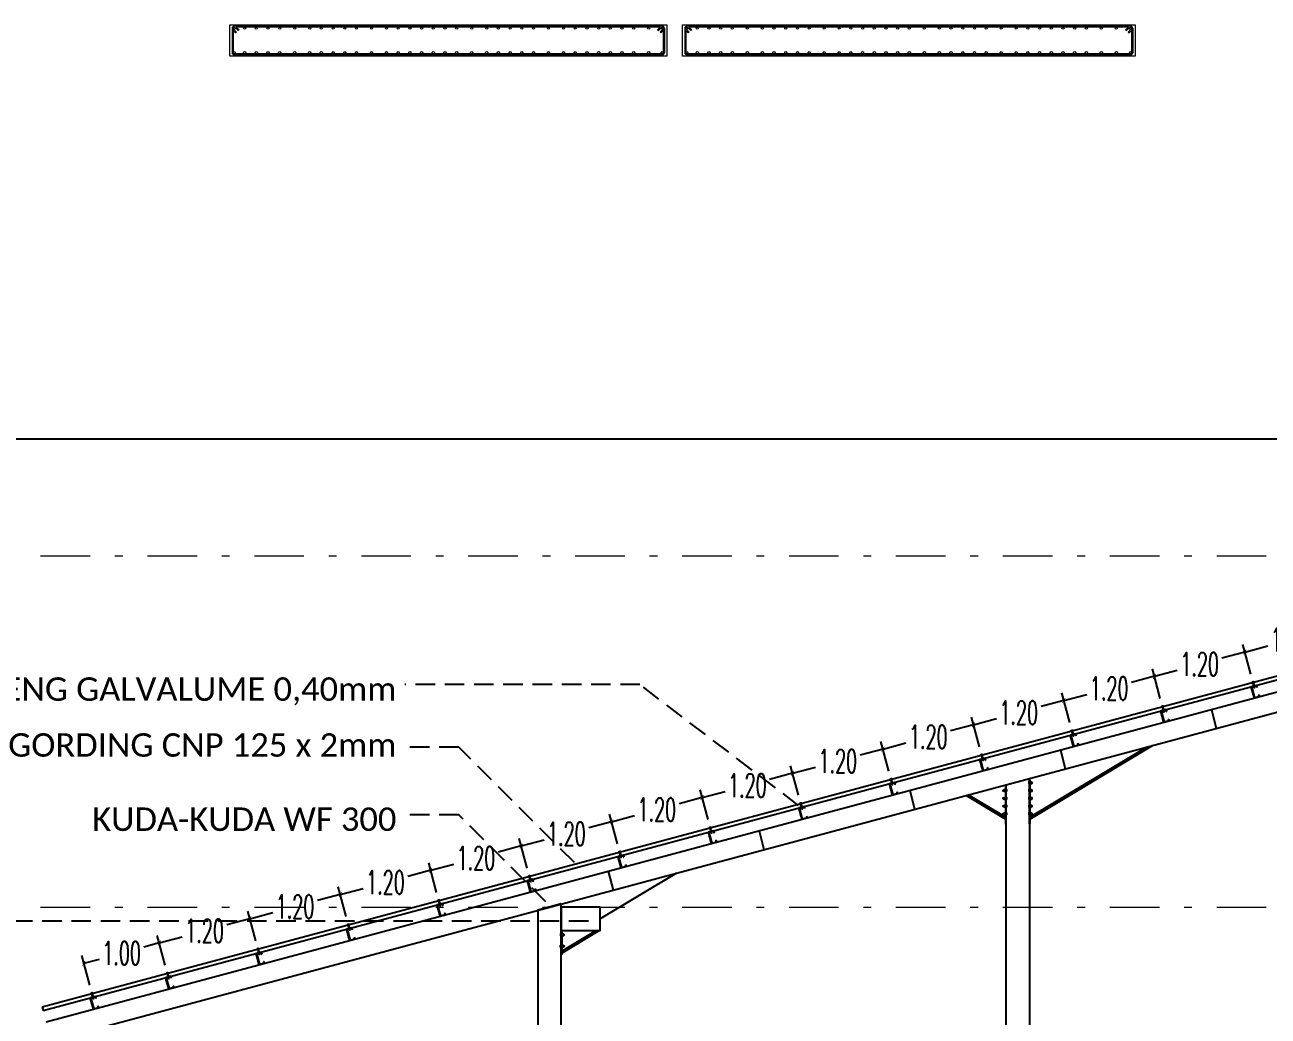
# Model space of a CAD drawing. Header units: millimetres. Extents: x 2175 to 3376, y 1504 to 1740.
# Drawn here: x 2886.51 to 2902.44, y 1567.92 to 1580.62 of the extents above; entities that cross this region are included whole.
import ezdxf

# ---------------------------------------------------------------- set-up
doc = ezdxf.new("R2010")
doc.units = ezdxf.units.MM
for name, pattern in [('DASHDOT2', [12.7, 6.35, -3.175, 0, -3.175]), ('DASHDOTX2', [50.8, 25.4, -12.7, 0, -12.7]), ('DASHED', [19.05, 12.7, -6.35]), ('HIDDEN', [0.375, 0.25, -0.125])]:
    doc.linetypes.add(name, pattern=pattern)
for name, color, linetype, lineweight in [('As Atap', 3, 'DASHDOTX2', 40), ('Garis Dim', 131, 'DASHED', 9), ('TANGGA', 223, 'Continuous', 9)]:
    doc.layers.add(name, color=color, linetype=linetype, lineweight=lineweight)
for name, color, linetype in [('GR', 7, 'Continuous'), ('KOP TEKS', 1, 'Continuous'), ('SUNGAI', 150, 'Continuous'), ('TEXT', 7, 'Continuous')]:
    doc.layers.add(name, color=color, linetype=linetype)
doc.styles.add('-DIM2', font='simplex.shx', dxfattribs={"width": 0.55})
doc.styles.get("Standard").update_dxf_attribs({"font": 'arial.ttf'})
doc.dimstyles.new('DIMENSI POTONGAN', dxfattribs={"dimtxt": 0.3, "dimasz": 0.05, "dimexe": 0.1, "dimexo": 0.1, "dimgap": 0.05, "dimtad": 0, "dimtih": 1, "dimtoh": 1, "dimrnd": 0.0025, "dimzin": 0, "dimdsep": 46, "dimtxsty": '-DIM2', "dimblk": 'ARCHTICK', "dimcen": 0.1, "dimclrd": 1, "dimclre": 1, "dimclrt": 2, "dimadec": 0, "dimazin": 0, "dimtfac": 1, "dimtofl": 0, "dimtmove": 0, "dimatfit": 3, "dimldrblk": 'ARCHTICK', "dimfxl": 0.18, "dimtolj": 1, "dimtzin": 0, "dimarcsym": 0})

# ---------------------------------------------------------------- blocks, each defined once
blk = doc.blocks.new('_ArchTick')
at = {"color": 0, "linetype": 'ByBlock', "const_width": 0.15}
blk.add_lwpolyline([(-0.5, -0.5), (0.5, 0.5)], dxfattribs=at)
blk = doc.blocks.new('*D812')
at = {"layer": 'Defpoints', "color": 0, "transparency": 16777216}
for p in [(2902.143, 1572.589), (2903.403, 1572.52), (2902.244, 1572.209)]:
    blk.add_point(p, dxfattribs=at)
at = {"layer": 'TANGGA', "color": 1, "lineweight": -2, "transparency": 16777216}
for p, q in [((2903.378, 1572.616), (2903.276, 1572.996)), ((2903.302, 1572.899), (2903.008, 1572.82)), ((2902.218, 1572.306), (2902.117, 1572.685)), ((2902.143, 1572.589), (2902.437, 1572.667))]:
    blk.add_line(p, q, dxfattribs=at)
at = {"layer": 'TANGGA', "color": 1, "lineweight": -2, "transparency": 16777216, "xscale": 0.05, "yscale": 0.05, "zscale": 0.05}
for p, rotation in [((2903.302, 1572.899), 15.00000000000346), ((2902.143, 1572.589), 195.0000000000034)]:
    blk.add_blockref('_ArchTick', p, dxfattribs=dict(at, rotation=rotation))
at = {"layer": 'TANGGA', "color": 2, "transparency": 16777216, "insert": (2902.722, 1572.744), "char_height": 0.3, "attachment_point": 5, "style": '-DIM2'}
blk.add_mtext('\\A1;1.20', dxfattribs=at)
blk = doc.blocks.new('*D813')
at = {"layer": 'Defpoints', "color": 0, "transparency": 16777216}
for p in [(2900.984, 1572.278), (2902.244, 1572.209), (2901.085, 1571.898)]:
    blk.add_point(p, dxfattribs=at)
at = {"layer": 'TANGGA', "color": 1, "lineweight": -2, "transparency": 16777216}
for p, q in [((2902.218, 1572.306), (2902.117, 1572.685)), ((2902.143, 1572.589), (2901.849, 1572.51)), ((2901.059, 1571.995), (2900.958, 1572.375)), ((2900.984, 1572.278), (2901.277, 1572.357))]:
    blk.add_line(p, q, dxfattribs=at)
at = {"layer": 'TANGGA', "color": 1, "lineweight": -2, "transparency": 16777216, "xscale": 0.05, "yscale": 0.05, "zscale": 0.05}
for p, rotation in [((2902.143, 1572.589), 15.00000000000346), ((2900.984, 1572.278), 195.0000000000034)]:
    blk.add_blockref('_ArchTick', p, dxfattribs=dict(at, rotation=rotation))
at = {"layer": 'TANGGA', "color": 2, "transparency": 16777216, "insert": (2901.563, 1572.433), "char_height": 0.3, "attachment_point": 5, "style": '-DIM2'}
blk.add_mtext('\\A1;1.20', dxfattribs=at)
blk = doc.blocks.new('*D814')
at = {"layer": 'Defpoints', "color": 0, "transparency": 16777216}
for p in [(2899.824, 1571.967), (2901.085, 1571.898), (2899.926, 1571.588)]:
    blk.add_point(p, dxfattribs=at)
at = {"layer": 'TANGGA', "color": 1, "lineweight": -2, "transparency": 16777216}
for p, q in [((2901.059, 1571.995), (2900.958, 1572.375)), ((2900.984, 1572.278), (2900.69, 1572.199)), ((2899.9, 1571.684), (2899.799, 1572.064)), ((2899.824, 1571.967), (2900.118, 1572.046))]:
    blk.add_line(p, q, dxfattribs=at)
at = {"layer": 'TANGGA', "color": 1, "lineweight": -2, "transparency": 16777216, "xscale": 0.05, "yscale": 0.05, "zscale": 0.05}
for p, rotation in [((2900.984, 1572.278), 15.00000000000346), ((2899.824, 1571.967), 195.0000000000034)]:
    blk.add_blockref('_ArchTick', p, dxfattribs=dict(at, rotation=rotation))
at = {"layer": 'TANGGA', "color": 2, "transparency": 16777216, "insert": (2900.404, 1572.123), "char_height": 0.3, "attachment_point": 5, "style": '-DIM2'}
blk.add_mtext('\\A1;1.20', dxfattribs=at)
blk = doc.blocks.new('*D815')
at = {"layer": 'Defpoints', "color": 0, "transparency": 16777216}
for p in [(2898.665, 1571.657), (2899.926, 1571.588), (2898.767, 1571.277)]:
    blk.add_point(p, dxfattribs=at)
at = {"layer": 'TANGGA', "color": 1, "lineweight": -2, "transparency": 16777216}
for p, q in [((2899.9, 1571.684), (2899.799, 1572.064)), ((2899.824, 1571.967), (2899.531, 1571.889)), ((2898.741, 1571.374), (2898.639, 1571.753)), ((2898.665, 1571.657), (2898.959, 1571.736))]:
    blk.add_line(p, q, dxfattribs=at)
at = {"layer": 'TANGGA', "color": 1, "lineweight": -2, "transparency": 16777216, "xscale": 0.05, "yscale": 0.05, "zscale": 0.05}
for p, rotation in [((2899.824, 1571.967), 15.00000000002441), ((2898.665, 1571.657), 195.0000000000244)]:
    blk.add_blockref('_ArchTick', p, dxfattribs=dict(at, rotation=rotation))
at = {"layer": 'TANGGA', "color": 2, "transparency": 16777216, "insert": (2899.245, 1571.812), "char_height": 0.3, "attachment_point": 5, "style": '-DIM2'}
blk.add_mtext('\\A1;1.20', dxfattribs=at)
blk = doc.blocks.new('*D816')
at = {"layer": 'Defpoints', "color": 0, "transparency": 16777216}
for p in [(2897.506, 1571.346), (2898.767, 1571.277), (2897.608, 1570.967)]:
    blk.add_point(p, dxfattribs=at)
at = {"layer": 'TANGGA', "color": 1, "lineweight": -2, "transparency": 16777216}
for p, q in [((2898.741, 1571.374), (2898.639, 1571.753)), ((2898.665, 1571.657), (2898.372, 1571.578)), ((2897.582, 1571.063), (2897.48, 1571.443)), ((2897.506, 1571.346), (2897.8, 1571.425))]:
    blk.add_line(p, q, dxfattribs=at)
at = {"layer": 'TANGGA', "color": 1, "lineweight": -2, "transparency": 16777216, "xscale": 0.05, "yscale": 0.05, "zscale": 0.05}
for p, rotation in [((2898.665, 1571.657), 15.00000000000346), ((2897.506, 1571.346), 195.0000000000034)]:
    blk.add_blockref('_ArchTick', p, dxfattribs=dict(at, rotation=rotation))
at = {"layer": 'TANGGA', "color": 2, "transparency": 16777216, "insert": (2898.086, 1571.502), "char_height": 0.3, "attachment_point": 5, "style": '-DIM2'}
blk.add_mtext('\\A1;1.20', dxfattribs=at)
blk = doc.blocks.new('*D817')
at = {"layer": 'Defpoints', "color": 0, "transparency": 16777216}
for p in [(2896.347, 1571.036), (2897.608, 1570.967), (2896.449, 1570.656)]:
    blk.add_point(p, dxfattribs=at)
at = {"layer": 'TANGGA', "color": 1, "lineweight": -2, "transparency": 16777216}
for p, q in [((2897.582, 1571.063), (2897.48, 1571.443)), ((2897.506, 1571.346), (2897.212, 1571.268)), ((2896.423, 1570.753), (2896.321, 1571.132)), ((2896.347, 1571.036), (2896.641, 1571.114))]:
    blk.add_line(p, q, dxfattribs=at)
at = {"layer": 'TANGGA', "color": 1, "lineweight": -2, "transparency": 16777216, "xscale": 0.05, "yscale": 0.05, "zscale": 0.05}
for p, rotation in [((2897.506, 1571.346), 15.00000000000346), ((2896.347, 1571.036), 195.0000000000034)]:
    blk.add_blockref('_ArchTick', p, dxfattribs=dict(at, rotation=rotation))
at = {"layer": 'TANGGA', "color": 2, "transparency": 16777216, "insert": (2896.927, 1571.191), "char_height": 0.3, "attachment_point": 5, "style": '-DIM2'}
blk.add_mtext('\\A1;1.20', dxfattribs=at)
blk = doc.blocks.new('*D818')
at = {"layer": 'Defpoints', "color": 0, "transparency": 16777216}
for p in [(2895.188, 1570.725), (2896.449, 1570.656), (2895.29, 1570.346)]:
    blk.add_point(p, dxfattribs=at)
at = {"layer": 'TANGGA', "color": 1, "lineweight": -2, "transparency": 16777216}
for p, q in [((2896.347, 1571.036), (2896.053, 1570.957)), ((2896.423, 1570.753), (2896.321, 1571.132)), ((2895.264, 1570.442), (2895.162, 1570.822)), ((2895.188, 1570.725), (2895.482, 1570.804))]:
    blk.add_line(p, q, dxfattribs=at)
at = {"layer": 'TANGGA', "color": 1, "lineweight": -2, "transparency": 16777216, "xscale": 0.05, "yscale": 0.05, "zscale": 0.05}
for p, rotation in [((2896.347, 1571.036), 15.00000000000346), ((2895.188, 1570.725), 195.0000000000034)]:
    blk.add_blockref('_ArchTick', p, dxfattribs=dict(at, rotation=rotation))
at = {"layer": 'TANGGA', "color": 2, "transparency": 16777216, "insert": (2895.768, 1570.88), "char_height": 0.3, "attachment_point": 5, "style": '-DIM2'}
blk.add_mtext('\\A1;1.20', dxfattribs=at)
blk = doc.blocks.new('*D819')
at = {"layer": 'Defpoints', "color": 0, "transparency": 16777216}
for p in [(2894.029, 1570.414), (2895.29, 1570.346), (2894.131, 1570.035)]:
    blk.add_point(p, dxfattribs=at)
at = {"layer": 'TANGGA', "color": 1, "lineweight": -2, "transparency": 16777216}
for p, q in [((2895.188, 1570.725), (2894.894, 1570.646)), ((2895.264, 1570.442), (2895.162, 1570.822)), ((2894.105, 1570.132), (2894.003, 1570.511)), ((2894.029, 1570.414), (2894.323, 1570.493))]:
    blk.add_line(p, q, dxfattribs=at)
at = {"layer": 'TANGGA', "color": 1, "lineweight": -2, "transparency": 16777216, "xscale": 0.05, "yscale": 0.05, "zscale": 0.05}
for p, rotation in [((2895.188, 1570.725), 15.00000000002441), ((2894.029, 1570.414), 195.0000000000244)]:
    blk.add_blockref('_ArchTick', p, dxfattribs=dict(at, rotation=rotation))
at = {"layer": 'TANGGA', "color": 2, "transparency": 16777216, "insert": (2894.608, 1570.57), "char_height": 0.3, "attachment_point": 5, "style": '-DIM2'}
blk.add_mtext('\\A1;1.20', dxfattribs=at)
blk = doc.blocks.new('*D820')
at = {"layer": 'Defpoints', "color": 0, "transparency": 16777216}
for p in [(2892.87, 1570.104), (2894.131, 1570.035), (2892.971, 1569.724)]:
    blk.add_point(p, dxfattribs=at)
at = {"layer": 'TANGGA', "color": 1, "lineweight": -2, "transparency": 16777216}
for p, q in [((2894.029, 1570.414), (2893.735, 1570.336)), ((2894.105, 1570.132), (2894.003, 1570.511)), ((2892.946, 1569.821), (2892.844, 1570.201)), ((2892.87, 1570.104), (2893.164, 1570.183))]:
    blk.add_line(p, q, dxfattribs=at)
at = {"layer": 'TANGGA', "color": 1, "lineweight": -2, "transparency": 16777216, "xscale": 0.05, "yscale": 0.05, "zscale": 0.05}
for p, rotation in [((2894.029, 1570.414), 15.00000000000346), ((2892.87, 1570.104), 195.0000000000034)]:
    blk.add_blockref('_ArchTick', p, dxfattribs=dict(at, rotation=rotation))
at = {"layer": 'TANGGA', "color": 2, "transparency": 16777216, "insert": (2893.449, 1570.259), "char_height": 0.3, "attachment_point": 5, "style": '-DIM2'}
blk.add_mtext('\\A1;1.20', dxfattribs=at)
blk = doc.blocks.new('*D928')
at = {"layer": 'Defpoints', "color": 0, "transparency": 16777216}
for p in [(2891.711, 1569.793), (2892.971, 1569.724), (2891.812, 1569.414)]:
    blk.add_point(p, dxfattribs=at)
at = {"layer": 'TANGGA', "color": 1, "lineweight": -2, "transparency": 16777216}
for p, q in [((2892.87, 1570.104), (2892.576, 1570.025)), ((2892.946, 1569.821), (2892.844, 1570.201)), ((2891.786, 1569.51), (2891.685, 1569.89)), ((2891.711, 1569.793), (2892.005, 1569.872))]:
    blk.add_line(p, q, dxfattribs=at)
at = {"layer": 'TANGGA', "color": 1, "lineweight": -2, "transparency": 16777216, "xscale": 0.05, "yscale": 0.05, "zscale": 0.05}
for p, rotation in [((2892.87, 1570.104), 15.00000000000346), ((2891.711, 1569.793), 195.0000000000034)]:
    blk.add_blockref('_ArchTick', p, dxfattribs=dict(at, rotation=rotation))
at = {"layer": 'TANGGA', "color": 2, "transparency": 16777216, "insert": (2892.29, 1569.949), "char_height": 0.3, "attachment_point": 5, "style": '-DIM2'}
blk.add_mtext('\\A1;1.20', dxfattribs=at)
blk = doc.blocks.new('*D929')
at = {"layer": 'Defpoints', "color": 0, "transparency": 16777216}
for p in [(2890.552, 1569.483), (2891.812, 1569.414), (2890.653, 1569.103)]:
    blk.add_point(p, dxfattribs=at)
at = {"layer": 'TANGGA', "color": 1, "lineweight": -2, "transparency": 16777216}
for p, q in [((2891.711, 1569.793), (2891.417, 1569.715)), ((2891.786, 1569.51), (2891.685, 1569.89)), ((2890.627, 1569.2), (2890.526, 1569.579)), ((2890.552, 1569.483), (2890.845, 1569.561))]:
    blk.add_line(p, q, dxfattribs=at)
at = {"layer": 'TANGGA', "color": 1, "lineweight": -2, "transparency": 16777216, "xscale": 0.05, "yscale": 0.05, "zscale": 0.05}
for p, rotation in [((2891.711, 1569.793), 15.00000000000346), ((2890.552, 1569.483), 195.0000000000034)]:
    blk.add_blockref('_ArchTick', p, dxfattribs=dict(at, rotation=rotation))
at = {"layer": 'TANGGA', "color": 2, "transparency": 16777216, "insert": (2891.131, 1569.638), "char_height": 0.3, "attachment_point": 5, "style": '-DIM2'}
blk.add_mtext('\\A1;1.20', dxfattribs=at)
blk = doc.blocks.new('*D930')
at = {"layer": 'Defpoints', "color": 0, "transparency": 16777216}
for p in [(2889.392, 1569.172), (2890.653, 1569.103), (2889.494, 1568.793)]:
    blk.add_point(p, dxfattribs=at)
at = {"layer": 'TANGGA', "color": 1, "lineweight": -2, "transparency": 16777216}
for p, q in [((2890.552, 1569.483), (2890.258, 1569.404)), ((2890.627, 1569.2), (2890.526, 1569.579)), ((2889.468, 1568.889), (2889.367, 1569.269)), ((2889.392, 1569.172), (2889.686, 1569.251))]:
    blk.add_line(p, q, dxfattribs=at)
at = {"layer": 'TANGGA', "color": 1, "lineweight": -2, "transparency": 16777216, "xscale": 0.05, "yscale": 0.05, "zscale": 0.05}
for p, rotation in [((2890.552, 1569.483), 15.00000000002441), ((2889.392, 1569.172), 195.0000000000244)]:
    blk.add_blockref('_ArchTick', p, dxfattribs=dict(at, rotation=rotation))
at = {"layer": 'TANGGA', "color": 2, "transparency": 16777216, "insert": (2889.972, 1569.327), "char_height": 0.3, "attachment_point": 5, "style": '-DIM2'}
blk.add_mtext('\\A1;1.20', dxfattribs=at)
blk = doc.blocks.new('*D931')
at = {"layer": 'Defpoints', "color": 0, "transparency": 16777216}
for p in [(2888.233, 1568.862), (2889.494, 1568.793), (2888.335, 1568.482)]:
    blk.add_point(p, dxfattribs=at)
at = {"layer": 'TANGGA', "color": 1, "lineweight": -2, "transparency": 16777216}
for p, q in [((2889.392, 1569.172), (2889.099, 1569.093)), ((2889.468, 1568.889), (2889.367, 1569.269)), ((2888.309, 1568.579), (2888.207, 1568.958)), ((2888.233, 1568.862), (2888.527, 1568.94))]:
    blk.add_line(p, q, dxfattribs=at)
at = {"layer": 'TANGGA', "color": 1, "lineweight": -2, "transparency": 16777216, "xscale": 0.05, "yscale": 0.05, "zscale": 0.05}
for p, rotation in [((2889.392, 1569.172), 15.00000000000346), ((2888.233, 1568.862), 195.0000000000034)]:
    blk.add_blockref('_ArchTick', p, dxfattribs=dict(at, rotation=rotation))
at = {"layer": 'TANGGA', "color": 2, "transparency": 16777216, "insert": (2888.813, 1569.017), "char_height": 0.3, "attachment_point": 5, "style": '-DIM2'}
blk.add_mtext('\\A1;1.20', dxfattribs=at)
blk = doc.blocks.new('*D932')
at = {"layer": 'Defpoints', "color": 0, "transparency": 16777216}
for p in [(2887.267, 1568.603), (2888.335, 1568.482), (2887.369, 1568.223)]:
    blk.add_point(p, dxfattribs=at)
at = {"layer": 'TANGGA', "color": 1, "lineweight": -2, "transparency": 16777216}
for p, q in [((2888.233, 1568.862), (2888.036, 1568.809)), ((2888.309, 1568.579), (2888.207, 1568.958)), ((2887.343, 1568.32), (2887.242, 1568.699)), ((2887.267, 1568.603), (2887.465, 1568.656))]:
    blk.add_line(p, q, dxfattribs=at)
at = {"layer": 'TANGGA', "color": 1, "lineweight": -2, "transparency": 16777216, "xscale": 0.05, "yscale": 0.05, "zscale": 0.05}
for p, rotation in [((2888.233, 1568.862), 14.99999976276787), ((2887.267, 1568.603), 194.9999997627679)]:
    blk.add_blockref('_ArchTick', p, dxfattribs=dict(at, rotation=rotation))
at = {"layer": 'TANGGA', "color": 2, "transparency": 16777216, "insert": (2887.75, 1568.732), "char_height": 0.3, "attachment_point": 5, "style": '-DIM2'}
blk.add_mtext('\\A1;1.00', dxfattribs=at)

msp = doc.modelspace()

# ---------------------------------------------------------------- linework, layer by layer
for p, q in [((2902.231, 1572.142), (2902.288, 1572.157)), ((2902.288, 1572.157), (2902.294, 1572.136)), ((2902.29, 1572.162), (2902.297, 1572.137)), ((2902.221, 1572.144), (2902.251, 1572.034)), ((2902.221, 1572.144), (2902.251, 1572.034)), ((2902.221, 1572.144), (2902.251, 1572.034)), ((2902.221, 1572.144), (2902.251, 1572.034)), ((2902.221, 1572.144), (2902.26, 1571.999)), ((2902.224, 1572.133), (2902.23, 1572.135)), ((2902.224, 1572.134), (2902.26, 1571.999)), ((2902.224, 1572.134), (2902.26, 1571.999)), ((2902.224, 1572.134), (2902.26, 1571.999)), ((2902.227, 1572.145), (2902.266, 1572)), ((2902.231, 1572.142), (2902.268, 1572.004)), ((2902.268, 1572.004), (2902.325, 1572.019)), ((2902.294, 1572.136), (2902.297, 1572.137)), ((2902.319, 1572.04), (2902.322, 1572.041)), ((2902.319, 1572.04), (2902.325, 1572.019)), ((2902.322, 1572.041), (2902.329, 1572.017)), ((2901.062, 1571.833), (2901.091, 1571.723)), ((2901.062, 1571.833), (2901.091, 1571.723)), ((2901.062, 1571.833), (2901.091, 1571.723)), ((2901.062, 1571.833), (2901.091, 1571.723)), ((2901.062, 1571.833), (2901.101, 1571.688)), ((2901.068, 1571.835), (2901.107, 1571.69)), ((2901.072, 1571.831), (2901.129, 1571.846)), ((2901.072, 1571.831), (2901.109, 1571.693)), ((2901.129, 1571.846), (2901.135, 1571.825)), ((2901.131, 1571.851), (2901.137, 1571.826)), ((2901.714, 1571.852), (2901.774, 1571.61)), ((2901.065, 1571.822), (2901.071, 1571.824)), ((2901.065, 1571.824), (2901.101, 1571.688)), ((2901.065, 1571.824), (2901.101, 1571.688)), ((2901.065, 1571.824), (2901.101, 1571.688)), ((2901.109, 1571.693), (2901.166, 1571.708)), ((2901.135, 1571.825), (2901.137, 1571.826)), ((2901.16, 1571.73), (2901.163, 1571.73)), ((2901.16, 1571.73), (2901.166, 1571.708)), ((2901.163, 1571.73), (2901.169, 1571.707)), ((2899.903, 1571.523), (2899.932, 1571.413)), ((2899.903, 1571.523), (2899.932, 1571.413)), ((2899.903, 1571.523), (2899.932, 1571.413)), ((2899.903, 1571.523), (2899.932, 1571.413)), ((2899.903, 1571.523), (2899.942, 1571.378)), ((2899.906, 1571.512), (2899.912, 1571.513)), ((2899.906, 1571.513), (2899.942, 1571.378)), ((2899.906, 1571.513), (2899.942, 1571.378)), ((2899.906, 1571.513), (2899.942, 1571.378)), ((2899.909, 1571.524), (2899.947, 1571.379)), ((2899.913, 1571.521), (2899.97, 1571.536)), ((2899.913, 1571.521), (2899.95, 1571.383)), ((2899.97, 1571.536), (2899.975, 1571.515)), ((2899.972, 1571.54), (2899.978, 1571.515)), ((2899.975, 1571.515), (2899.978, 1571.515)), ((2899.95, 1571.383), (2900.007, 1571.398)), ((2900.001, 1571.419), (2900.004, 1571.42)), ((2900.001, 1571.419), (2900.007, 1571.398)), ((2900.004, 1571.42), (2900.01, 1571.396)), ((2898.744, 1571.212), (2898.773, 1571.102)), ((2898.744, 1571.212), (2898.773, 1571.102)), ((2898.744, 1571.212), (2898.773, 1571.102)), ((2898.744, 1571.212), (2898.773, 1571.102)), ((2898.744, 1571.212), (2898.783, 1571.067)), ((2898.746, 1571.202), (2898.783, 1571.067)), ((2898.746, 1571.202), (2898.783, 1571.067)), ((2898.746, 1571.202), (2898.783, 1571.067)), ((2898.747, 1571.201), (2898.753, 1571.203)), ((2898.75, 1571.214), (2898.788, 1571.069)), ((2898.754, 1571.21), (2898.811, 1571.225)), ((2898.754, 1571.21), (2898.791, 1571.072)), ((2898.811, 1571.225), (2898.816, 1571.204)), ((2898.813, 1571.23), (2898.819, 1571.205)), ((2898.816, 1571.204), (2898.819, 1571.205)), ((2899.782, 1571.335), (2899.842, 1571.092)), ((2898.791, 1571.072), (2898.848, 1571.087)), ((2898.842, 1571.108), (2898.845, 1571.109)), ((2898.842, 1571.108), (2898.848, 1571.087)), ((2898.845, 1571.109), (2898.851, 1571.085)), ((2897.585, 1570.901), (2897.614, 1570.791)), ((2897.585, 1570.901), (2897.614, 1570.791)), ((2897.585, 1570.901), (2897.614, 1570.791)), ((2897.585, 1570.901), (2897.614, 1570.791)), ((2897.585, 1570.901), (2897.623, 1570.757)), ((2897.587, 1570.892), (2897.623, 1570.756)), ((2897.587, 1570.892), (2897.623, 1570.756)), ((2897.587, 1570.892), (2897.623, 1570.756)), ((2897.588, 1570.891), (2897.593, 1570.892)), ((2897.591, 1570.903), (2897.629, 1570.758)), ((2897.594, 1570.9), (2897.652, 1570.915)), ((2897.594, 1570.9), (2897.631, 1570.762)), ((2897.652, 1570.915), (2897.657, 1570.893)), ((2897.653, 1570.919), (2897.66, 1570.894)), ((2897.657, 1570.893), (2897.66, 1570.894)), ((2897.631, 1570.762), (2897.688, 1570.777)), ((2897.683, 1570.798), (2897.686, 1570.799)), ((2897.683, 1570.798), (2897.688, 1570.777)), ((2897.686, 1570.799), (2897.692, 1570.775)), ((2897.85, 1570.817), (2897.91, 1570.575)), ((2896.426, 1570.591), (2896.455, 1570.481)), ((2896.426, 1570.591), (2896.455, 1570.481)), ((2896.426, 1570.591), (2896.455, 1570.481)), ((2896.426, 1570.591), (2896.455, 1570.481)), ((2896.426, 1570.591), (2896.464, 1570.446)), ((2896.428, 1570.58), (2896.434, 1570.582)), ((2896.428, 1570.581), (2896.464, 1570.446)), ((2896.428, 1570.581), (2896.464, 1570.446)), ((2896.428, 1570.581), (2896.464, 1570.446)), ((2896.431, 1570.592), (2896.47, 1570.447)), ((2896.435, 1570.589), (2896.492, 1570.604)), ((2896.435, 1570.589), (2896.472, 1570.451)), ((2896.492, 1570.604), (2896.498, 1570.583)), ((2896.494, 1570.609), (2896.501, 1570.584)), ((2896.498, 1570.583), (2896.501, 1570.584)), ((2896.472, 1570.451), (2896.529, 1570.466)), ((2896.524, 1570.487), (2896.527, 1570.488)), ((2896.524, 1570.487), (2896.529, 1570.466)), ((2896.527, 1570.488), (2896.533, 1570.464)), ((2895.267, 1570.28), (2895.296, 1570.17)), ((2895.267, 1570.28), (2895.296, 1570.17)), ((2895.267, 1570.28), (2895.296, 1570.17)), ((2895.267, 1570.28), (2895.296, 1570.17)), ((2895.267, 1570.28), (2895.305, 1570.135)), ((2895.269, 1570.269), (2895.275, 1570.271)), ((2895.269, 1570.271), (2895.305, 1570.135)), ((2895.269, 1570.271), (2895.305, 1570.135)), ((2895.269, 1570.271), (2895.305, 1570.135)), ((2895.272, 1570.282), (2895.311, 1570.137)), ((2895.276, 1570.279), (2895.333, 1570.293)), ((2895.276, 1570.279), (2895.313, 1570.141)), ((2895.333, 1570.293), (2895.339, 1570.272)), ((2895.335, 1570.298), (2895.342, 1570.273)), ((2895.339, 1570.272), (2895.342, 1570.273)), ((2895.918, 1570.3), (2895.978, 1570.057)), ((2895.313, 1570.141), (2895.37, 1570.155)), ((2895.365, 1570.177), (2895.367, 1570.178)), ((2895.365, 1570.177), (2895.37, 1570.155)), ((2895.367, 1570.178), (2895.374, 1570.154)), ((2894.107, 1569.97), (2894.137, 1569.86)), ((2894.107, 1569.97), (2894.137, 1569.86)), ((2894.107, 1569.97), (2894.137, 1569.86)), ((2894.107, 1569.97), (2894.137, 1569.86)), ((2894.107, 1569.97), (2894.146, 1569.825)), ((2894.11, 1569.959), (2894.116, 1569.96)), ((2894.11, 1569.96), (2894.146, 1569.825)), ((2894.11, 1569.96), (2894.146, 1569.825)), ((2894.11, 1569.96), (2894.146, 1569.825)), ((2894.113, 1569.971), (2894.152, 1569.826)), ((2894.117, 1569.968), (2894.174, 1569.983)), ((2894.117, 1569.968), (2894.154, 1569.83)), ((2894.174, 1569.983), (2894.18, 1569.962)), ((2894.176, 1569.987), (2894.183, 1569.962)), ((2894.18, 1569.962), (2894.183, 1569.962)), ((2893.986, 1569.782), (2894.047, 1569.539)), ((2894.154, 1569.83), (2894.211, 1569.845)), ((2894.205, 1569.866), (2894.208, 1569.867)), ((2894.205, 1569.866), (2894.211, 1569.845)), ((2894.208, 1569.867), (2894.215, 1569.843)), ((2892.948, 1569.659), (2892.978, 1569.549)), ((2892.948, 1569.659), (2892.978, 1569.549)), ((2892.948, 1569.659), (2892.978, 1569.549)), ((2892.948, 1569.659), (2892.978, 1569.549)), ((2892.948, 1569.659), (2892.987, 1569.514)), ((2892.951, 1569.648), (2892.957, 1569.65)), ((2892.951, 1569.649), (2892.987, 1569.514)), ((2892.951, 1569.649), (2892.987, 1569.514)), ((2892.951, 1569.649), (2892.987, 1569.514)), ((2892.954, 1569.661), (2892.993, 1569.516)), ((2892.958, 1569.657), (2893.015, 1569.672)), ((2892.958, 1569.657), (2892.995, 1569.519)), ((2893.015, 1569.672), (2893.021, 1569.651)), ((2893.017, 1569.677), (2893.024, 1569.652)), ((2893.021, 1569.651), (2893.024, 1569.652)), ((2892.995, 1569.519), (2893.052, 1569.534)), ((2893.046, 1569.556), (2893.049, 1569.556)), ((2893.046, 1569.556), (2893.052, 1569.534)), ((2893.049, 1569.556), (2893.056, 1569.532)), ((2891.789, 1569.349), (2891.819, 1569.238)), ((2891.789, 1569.349), (2891.819, 1569.238)), ((2891.789, 1569.349), (2891.819, 1569.238)), ((2891.789, 1569.349), (2891.819, 1569.238)), ((2891.789, 1569.349), (2891.828, 1569.204)), ((2891.792, 1569.338), (2891.798, 1569.339)), ((2891.792, 1569.339), (2891.828, 1569.204)), ((2891.792, 1569.339), (2891.828, 1569.204)), ((2891.792, 1569.339), (2891.828, 1569.204)), ((2891.795, 1569.35), (2891.834, 1569.205)), ((2891.799, 1569.347), (2891.856, 1569.362)), ((2891.799, 1569.347), (2891.836, 1569.209)), ((2891.856, 1569.362), (2891.862, 1569.34)), ((2891.858, 1569.366), (2891.865, 1569.341)), ((2891.862, 1569.34), (2891.865, 1569.341)), ((2891.836, 1569.209), (2891.893, 1569.224)), ((2891.887, 1569.245), (2891.89, 1569.246)), ((2891.887, 1569.245), (2891.893, 1569.224)), ((2891.89, 1569.246), (2891.897, 1569.222)), ((2890.63, 1569.038), (2890.659, 1568.928)), ((2890.63, 1569.038), (2890.659, 1568.928)), ((2890.63, 1569.038), (2890.659, 1568.928)), ((2890.63, 1569.038), (2890.659, 1568.928)), ((2890.63, 1569.038), (2890.669, 1568.893)), ((2890.633, 1569.027), (2890.639, 1569.029)), ((2890.633, 1569.028), (2890.669, 1568.893)), ((2890.633, 1569.028), (2890.669, 1568.893)), ((2890.633, 1569.028), (2890.669, 1568.893)), ((2890.636, 1569.039), (2890.675, 1568.895)), ((2890.64, 1569.036), (2890.697, 1569.051)), ((2890.64, 1569.036), (2890.677, 1568.898)), ((2890.697, 1569.051), (2890.703, 1569.03)), ((2890.699, 1569.056), (2890.705, 1569.031)), ((2890.703, 1569.03), (2890.705, 1569.031)), ((2890.677, 1568.898), (2890.734, 1568.913)), ((2890.728, 1568.934), (2890.731, 1568.935)), ((2890.728, 1568.934), (2890.734, 1568.913)), ((2890.731, 1568.935), (2890.737, 1568.911)), ((2889.471, 1568.727), (2889.5, 1568.617)), ((2889.471, 1568.727), (2889.5, 1568.617)), ((2889.471, 1568.727), (2889.5, 1568.617)), ((2889.471, 1568.727), (2889.5, 1568.617)), ((2889.471, 1568.727), (2889.51, 1568.582)), ((2889.474, 1568.717), (2889.48, 1568.718)), ((2889.474, 1568.718), (2889.51, 1568.582)), ((2889.474, 1568.718), (2889.51, 1568.582)), ((2889.474, 1568.718), (2889.51, 1568.582)), ((2889.477, 1568.729), (2889.515, 1568.584)), ((2889.481, 1568.726), (2889.538, 1568.741)), ((2889.481, 1568.726), (2889.518, 1568.588)), ((2889.538, 1568.741), (2889.543, 1568.719)), ((2889.54, 1568.745), (2889.546, 1568.72)), ((2889.543, 1568.719), (2889.546, 1568.72)), ((2889.518, 1568.588), (2889.575, 1568.603)), ((2889.569, 1568.624), (2889.572, 1568.625)), ((2889.569, 1568.624), (2889.575, 1568.603)), ((2889.572, 1568.625), (2889.578, 1568.601)), ((2888.312, 1568.417), (2888.341, 1568.307)), ((2888.312, 1568.417), (2888.341, 1568.307)), ((2888.312, 1568.417), (2888.341, 1568.307)), ((2888.312, 1568.417), (2888.341, 1568.307)), ((2888.312, 1568.417), (2888.351, 1568.272)), ((2888.314, 1568.407), (2888.351, 1568.272)), ((2888.314, 1568.407), (2888.351, 1568.272)), ((2888.314, 1568.407), (2888.351, 1568.272)), ((2888.315, 1568.406), (2888.321, 1568.408)), ((2888.318, 1568.418), (2888.356, 1568.273)), ((2888.322, 1568.415), (2888.379, 1568.43)), ((2888.322, 1568.415), (2888.359, 1568.277)), ((2888.379, 1568.43), (2888.384, 1568.409)), ((2888.381, 1568.435), (2888.387, 1568.41)), ((2888.384, 1568.409), (2888.387, 1568.41)), ((2887.356, 1568.156), (2887.413, 1568.171)), ((2887.413, 1568.171), (2887.418, 1568.15)), ((2887.415, 1568.176), (2887.421, 1568.151)), ((2888.359, 1568.277), (2888.416, 1568.292)), ((2888.41, 1568.313), (2888.413, 1568.314)), ((2888.41, 1568.313), (2888.416, 1568.292)), ((2888.413, 1568.314), (2888.419, 1568.29)), ((2887.346, 1568.158), (2887.375, 1568.048)), ((2887.346, 1568.158), (2887.375, 1568.048)), ((2887.346, 1568.158), (2887.375, 1568.048)), ((2887.346, 1568.158), (2887.375, 1568.048)), ((2887.346, 1568.158), (2887.385, 1568.013)), ((2887.349, 1568.147), (2887.355, 1568.149)), ((2887.349, 1568.148), (2887.385, 1568.013)), ((2887.349, 1568.148), (2887.385, 1568.013)), ((2887.349, 1568.148), (2887.385, 1568.013)), ((2887.352, 1568.159), (2887.391, 1568.015)), ((2887.356, 1568.156), (2887.393, 1568.018)), ((2887.393, 1568.018), (2887.45, 1568.033)), ((2887.418, 1568.15), (2887.421, 1568.151)), ((2887.444, 1568.054), (2887.447, 1568.055)), ((2887.444, 1568.054), (2887.45, 1568.033)), ((2887.447, 1568.055), (2887.453, 1568.031))]:
    msp.add_line(p, q)
at = {"linetype": 'HIDDEN'}
msp.add_line((2893.732, 1569.139), (2885.131, 1569.139), dxfattribs=at)
for points in [[(2896.425, 1570.623), (2894.391, 1572.171), (2891.379, 1572.171)], [(2893.551, 1569.891), (2892.07, 1571.372), (2891.379, 1571.372)], [(2893.185, 1569.389), (2892.07, 1570.504), (2891.379, 1570.504)]]:
    msp.add_lwpolyline(points, dxfattribs=at)
for points in [[(2902.236, 1572.203), (2902.256, 1572.208), (2902.257, 1572.205), (2902.237, 1572.199)], [(2902.239, 1572.208), (2902.249, 1572.21), (2902.25, 1572.207), (2902.24, 1572.204)], [(2902.245, 1572.202), (2902.248, 1572.202), (2902.265, 1572.137), (2902.262, 1572.136)], [(2901.077, 1571.892), (2901.097, 1571.897), (2901.098, 1571.894), (2901.078, 1571.889)], [(2901.08, 1571.897), (2901.09, 1571.9), (2901.091, 1571.896), (2901.081, 1571.893)], [(2901.086, 1571.891), (2901.089, 1571.892), (2901.106, 1571.826), (2901.103, 1571.825)], [(2899.918, 1571.582), (2899.938, 1571.587), (2899.939, 1571.583), (2899.918, 1571.578)], [(2899.921, 1571.587), (2899.931, 1571.589), (2899.932, 1571.585), (2899.922, 1571.583)], [(2899.927, 1571.58), (2899.93, 1571.581), (2899.947, 1571.515), (2899.943, 1571.515)], [(2898.758, 1571.271), (2898.779, 1571.276), (2898.78, 1571.273), (2898.759, 1571.268)], [(2898.762, 1571.276), (2898.772, 1571.279), (2898.773, 1571.275), (2898.763, 1571.272)], [(2898.768, 1571.27), (2898.771, 1571.271), (2898.788, 1571.205), (2898.784, 1571.204)], [(2897.599, 1570.961), (2897.62, 1570.966), (2897.62, 1570.962), (2897.6, 1570.957)], [(2897.603, 1570.965), (2897.613, 1570.968), (2897.614, 1570.964), (2897.604, 1570.962)], [(2897.608, 1570.959), (2897.612, 1570.96), (2897.628, 1570.894), (2897.625, 1570.893)], [(2896.44, 1570.65), (2896.46, 1570.655), (2896.461, 1570.652), (2896.441, 1570.647)], [(2896.444, 1570.655), (2896.454, 1570.657), (2896.455, 1570.654), (2896.445, 1570.651)], [(2896.449, 1570.649), (2896.453, 1570.649), (2896.469, 1570.584), (2896.466, 1570.583)], [(2895.281, 1570.339), (2895.301, 1570.345), (2895.302, 1570.341), (2895.282, 1570.336)], [(2895.285, 1570.344), (2895.295, 1570.347), (2895.296, 1570.343), (2895.286, 1570.341)], [(2895.29, 1570.338), (2895.293, 1570.339), (2895.31, 1570.273), (2895.307, 1570.272)], [(2894.122, 1570.029), (2894.142, 1570.034), (2894.143, 1570.031), (2894.123, 1570.025)], [(2894.126, 1570.034), (2894.136, 1570.036), (2894.137, 1570.033), (2894.127, 1570.03)], [(2894.131, 1570.027), (2894.134, 1570.028), (2894.151, 1569.963), (2894.148, 1569.962)], [(2892.963, 1569.718), (2892.983, 1569.723), (2892.984, 1569.72), (2892.964, 1569.715)], [(2892.966, 1569.723), (2892.977, 1569.726), (2892.977, 1569.722), (2892.967, 1569.719)], [(2892.972, 1569.717), (2892.975, 1569.718), (2892.992, 1569.652), (2892.989, 1569.651)], [(2891.804, 1569.408), (2891.824, 1569.413), (2891.825, 1569.409), (2891.805, 1569.404)], [(2891.807, 1569.413), (2891.817, 1569.415), (2891.818, 1569.411), (2891.808, 1569.409)], [(2891.813, 1569.406), (2891.816, 1569.407), (2891.833, 1569.341), (2891.83, 1569.341)], [(2890.645, 1569.097), (2890.665, 1569.102), (2890.666, 1569.099), (2890.646, 1569.094)], [(2890.648, 1569.102), (2890.658, 1569.104), (2890.659, 1569.101), (2890.649, 1569.098)], [(2890.654, 1569.096), (2890.657, 1569.097), (2890.674, 1569.031), (2890.671, 1569.03)], [(2889.486, 1568.786), (2889.506, 1568.792), (2889.507, 1568.788), (2889.486, 1568.783)], [(2889.489, 1568.791), (2889.499, 1568.794), (2889.5, 1568.79), (2889.49, 1568.788)], [(2889.495, 1568.785), (2889.498, 1568.786), (2889.515, 1568.72), (2889.511, 1568.719)], [(2888.33, 1568.481), (2888.34, 1568.483), (2888.341, 1568.48), (2888.331, 1568.477)], [(2888.326, 1568.476), (2888.347, 1568.481), (2888.348, 1568.478), (2888.327, 1568.472)], [(2888.336, 1568.475), (2888.339, 1568.475), (2888.356, 1568.41), (2888.352, 1568.409)], [(2887.361, 1568.217), (2887.381, 1568.222), (2887.382, 1568.219), (2887.362, 1568.214)], [(2887.364, 1568.222), (2887.374, 1568.225), (2887.375, 1568.221), (2887.365, 1568.218)], [(2887.37, 1568.216), (2887.373, 1568.217), (2887.39, 1568.151), (2887.386, 1568.15)]]:
    msp.add_lwpolyline(points, close=True)
for points in [[(2902.262, 1572.136), (2902.265, 1572.13), (2902.265, 1572.137)], [(2901.103, 1571.825), (2901.106, 1571.82), (2901.106, 1571.826)], [(2899.943, 1571.515), (2899.947, 1571.509), (2899.947, 1571.515)], [(2898.784, 1571.204), (2898.788, 1571.198), (2898.788, 1571.205)], [(2897.625, 1570.893), (2897.629, 1570.888), (2897.628, 1570.894)], [(2896.466, 1570.583), (2896.469, 1570.577), (2896.469, 1570.584)], [(2895.307, 1570.272), (2895.31, 1570.267), (2895.31, 1570.273)], [(2894.148, 1569.962), (2894.151, 1569.956), (2894.151, 1569.963)], [(2892.989, 1569.651), (2892.992, 1569.645), (2892.992, 1569.652)], [(2891.83, 1569.341), (2891.833, 1569.335), (2891.833, 1569.341)], [(2890.671, 1569.03), (2890.674, 1569.024), (2890.674, 1569.031)], [(2889.511, 1568.719), (2889.515, 1568.714), (2889.515, 1568.72)], [(2888.352, 1568.409), (2888.356, 1568.403), (2888.356, 1568.41)], [(2887.386, 1568.15), (2887.39, 1568.144), (2887.39, 1568.151)]]:
    msp.add_lwpolyline(points)
at = {"layer": 'As Atap', "color": 0, "linetype": 'ByBlock', "lineweight": 5}
for p, q in [((2889.165, 1580.58), (2889.165, 1580.266)), ((2889.179, 1580.554), (2889.179, 1580.262)), ((2894.691, 1580.554), (2894.691, 1580.266)), ((2894.705, 1580.58), (2894.705, 1580.266)), ((2894.965, 1580.58), (2894.965, 1580.266)), ((2894.979, 1580.554), (2894.979, 1580.262)), ((2900.69, 1580.554), (2900.69, 1580.262)), ((2900.705, 1580.58), (2900.705, 1580.266)), ((2890.475, 1580.252), (2890.475, 1580.252)), ((2890.475, 1580.252), (2890.475, 1580.252)), ((2892.714, 1580.252), (2892.714, 1580.252)), ((2892.714, 1580.252), (2892.714, 1580.252)), ((2896.275, 1580.252), (2896.275, 1580.252)), ((2896.275, 1580.252), (2896.275, 1580.252)), ((2898.514, 1580.252), (2898.514, 1580.252)), ((2898.514, 1580.252), (2898.514, 1580.252))]:
    msp.add_line(p, q, dxfattribs=at)
at = {"layer": 'Garis Dim', "color": 0, "linetype": 'ByBlock', "lineweight": 5}
for p, q in [((2889.169, 1580.594), (2889.169, 1580.594)), ((2894.677, 1580.608), (2889.193, 1580.608)), ((2889.202, 1580.59), (2889.244, 1580.549)), ((2894.651, 1580.594), (2889.218, 1580.594)), ((2889.218, 1580.594), (2889.255, 1580.558)), ((2894.651, 1580.594), (2894.617, 1580.56)), ((2894.969, 1580.594), (2894.969, 1580.594)), ((2900.677, 1580.608), (2894.993, 1580.608)), ((2895.002, 1580.59), (2895.044, 1580.549)), ((2900.651, 1580.594), (2895.018, 1580.594)), ((2895.018, 1580.594), (2895.055, 1580.558)), ((2900.651, 1580.594), (2900.615, 1580.558)), ((2900.667, 1580.59), (2900.626, 1580.549)), ((2900.701, 1580.594), (2900.701, 1580.594)), ((2889.173, 1580.56), (2889.211, 1580.522)), ((2889.182, 1580.571), (2889.222, 1580.531)), ((2889.222, 1580.531), (2889.211, 1580.522)), ((2889.255, 1580.558), (2889.244, 1580.549)), ((2894.617, 1580.56), (2894.628, 1580.551)), ((2894.666, 1580.589), (2894.628, 1580.551)), ((2894.688, 1580.571), (2894.649, 1580.532)), ((2894.649, 1580.532), (2894.659, 1580.523)), ((2894.697, 1580.56), (2894.659, 1580.523)), ((2894.973, 1580.56), (2895.011, 1580.522)), ((2894.982, 1580.571), (2895.022, 1580.531)), ((2895.022, 1580.531), (2895.011, 1580.522)), ((2895.055, 1580.558), (2895.044, 1580.549)), ((2900.615, 1580.558), (2900.626, 1580.549)), ((2900.687, 1580.571), (2900.648, 1580.531)), ((2900.648, 1580.531), (2900.658, 1580.522)), ((2900.697, 1580.56), (2900.658, 1580.522)), ((2894.677, 1580.252), (2889.193, 1580.252)), ((2890.66, 1580.238), (2889.193, 1580.238)), ((2894.677, 1580.238), (2889.193, 1580.238)), ((2900.677, 1580.252), (2894.993, 1580.252)), ((2896.46, 1580.238), (2894.993, 1580.238)), ((2900.677, 1580.238), (2894.993, 1580.238))]:
    msp.add_line(p, q, dxfattribs=at)
at = {"layer": 'Garis Dim', "linetype": 'DASHDOT2', "ltscale": 0.1}
for p, q in [((2881.232, 1573.821), (2933.732, 1573.821)), ((2881.232, 1569.321), (2933.732, 1569.321))]:
    msp.add_line(p, q, dxfattribs=at)
at = {"layer": 'Garis Dim', "color": 0, "linetype": 'ByBlock', "lineweight": 5}
for centre in [(2889.193, 1580.58), (2889.326, 1580.58), (2889.476, 1580.58), (2889.626, 1580.58), (2889.776, 1580.58), (2889.968, 1580.58), (2890.16, 1580.58), (2890.31, 1580.58), (2890.46, 1580.58), (2890.61, 1580.58), (2890.76, 1580.58), (2890.952, 1580.58), (2891.144, 1580.58), (2891.294, 1580.58), (2891.444, 1580.58), (2891.594, 1580.58), (2891.744, 1580.58), (2891.894, 1580.58), (2892.044, 1580.58), (2892.236, 1580.58), (2892.428, 1580.58), (2892.578, 1580.58), (2892.728, 1580.58), (2892.878, 1580.58), (2893.028, 1580.58), (2893.22, 1580.58), (2893.412, 1580.58), (2893.562, 1580.58), (2893.712, 1580.58), (2893.862, 1580.58), (2894.012, 1580.58), (2894.162, 1580.58), (2894.312, 1580.58), (2894.504, 1580.58), (2894.677, 1580.58), (2894.993, 1580.58), (2895.126, 1580.58), (2895.276, 1580.58), (2895.426, 1580.58), (2895.576, 1580.58), (2895.768, 1580.58), (2895.96, 1580.58), (2896.11, 1580.58), (2896.26, 1580.58), (2896.41, 1580.58), (2896.56, 1580.58), (2896.752, 1580.58), (2896.944, 1580.58), (2897.094, 1580.58), (2897.244, 1580.58), (2897.394, 1580.58), (2897.544, 1580.58), (2897.694, 1580.58), (2897.844, 1580.58), (2898.036, 1580.58), (2898.228, 1580.58), (2898.378, 1580.58), (2898.528, 1580.58), (2898.678, 1580.58), (2898.828, 1580.58), (2899.02, 1580.58), (2899.212, 1580.58), (2899.362, 1580.58), (2899.512, 1580.58), (2899.662, 1580.58), (2899.812, 1580.58), (2899.962, 1580.58), (2900.112, 1580.58), (2900.304, 1580.58), (2900.496, 1580.58), (2900.677, 1580.58), (2889.193, 1580.266), (2889.326, 1580.266), (2889.476, 1580.266), (2889.626, 1580.266), (2889.776, 1580.266), (2889.968, 1580.266), (2890.16, 1580.266), (2890.31, 1580.266), (2890.46, 1580.266), (2890.61, 1580.266), (2890.76, 1580.266), (2890.952, 1580.266), (2891.144, 1580.266), (2891.294, 1580.266), (2891.444, 1580.266), (2891.594, 1580.266), (2891.744, 1580.266), (2891.894, 1580.266), (2892.044, 1580.266), (2892.236, 1580.266), (2892.428, 1580.266), (2892.578, 1580.266), (2892.728, 1580.266), (2892.878, 1580.266), (2893.028, 1580.266), (2893.22, 1580.266), (2893.412, 1580.266), (2893.562, 1580.266), (2893.712, 1580.266), (2893.862, 1580.266), (2894.012, 1580.266), (2894.162, 1580.266), (2894.312, 1580.266), (2894.504, 1580.266), (2894.677, 1580.266), (2894.993, 1580.266), (2895.126, 1580.266), (2895.276, 1580.266), (2895.426, 1580.266), (2895.576, 1580.266), (2895.768, 1580.266), (2895.96, 1580.266), (2896.11, 1580.266), (2896.26, 1580.266), (2896.41, 1580.266), (2896.56, 1580.266), (2896.752, 1580.266), (2896.944, 1580.266), (2897.094, 1580.266), (2897.244, 1580.266), (2897.394, 1580.266), (2897.544, 1580.266), (2897.694, 1580.266), (2897.844, 1580.266), (2898.036, 1580.266), (2898.228, 1580.266), (2898.378, 1580.266), (2898.528, 1580.266), (2898.678, 1580.266), (2898.828, 1580.266), (2899.02, 1580.266), (2899.212, 1580.266), (2899.362, 1580.266), (2899.512, 1580.266), (2899.662, 1580.266), (2899.812, 1580.266), (2899.962, 1580.266), (2900.112, 1580.266), (2900.304, 1580.266), (2900.496, 1580.266), (2900.677, 1580.266)]:
    msp.add_circle(centre, 0.014, dxfattribs=at)
for centre, radius, start, end in [((2889.193, 1580.58), 0.028, 90, 180), ((2889.193, 1580.58), 0.028, 90, 225), ((2889.193, 1580.58), 0.028, 90, 180), ((2889.193, 1580.58), 0.014, 90, 180), ((2894.677, 1580.58), 0.028, 0, 90), ((2894.677, 1580.58), 0.028, 0, 90), ((2894.677, 1580.58), 0.028, 315, 90), ((2894.677, 1580.58), 0.014, 0, 90), ((2894.993, 1580.58), 0.028, 90, 180), ((2894.993, 1580.58), 0.028, 90, 225), ((2894.993, 1580.58), 0.028, 90, 180), ((2894.993, 1580.58), 0.014, 90, 180), ((2900.677, 1580.58), 0.028, 0, 90), ((2900.677, 1580.58), 0.028, 315, 90), ((2900.677, 1580.58), 0.028, 0, 90), ((2900.677, 1580.58), 0.014, 0, 90), ((2889.193, 1580.266), 0.028, 180, 270), ((2889.193, 1580.266), 0.014, 180, 270), ((2894.677, 1580.266), 0.028, 270, 0), ((2894.677, 1580.266), 0.014, 270, 0), ((2894.993, 1580.266), 0.028, 180, 270), ((2894.993, 1580.266), 0.014, 180, 270), ((2900.677, 1580.266), 0.014, 270, 0), ((2900.677, 1580.266), 0.028, 270, 0)]:
    msp.add_arc(centre, radius, start, end, dxfattribs=at)
at = {"layer": 'GR'}
for p, q in [((2886.732, 1568.045), (2908.232, 1573.806)), ((2886.745, 1567.997), (2908.232, 1573.754)), ((2886.783, 1567.852), (2908.232, 1573.599)), ((2886.848, 1567.61), (2908.232, 1573.34)), ((2886.732, 1568.045), (2886.745, 1567.997))]:
    msp.add_line(p, q, dxfattribs=at)
at = {"layer": 'GR', "color": 0, "lineweight": 0}
for points in [[(2889.135, 1580.623), (2894.735, 1580.623), (2894.735, 1580.223), (2889.135, 1580.223)], [(2894.935, 1580.623), (2900.735, 1580.623), (2900.735, 1580.223), (2894.935, 1580.223)]]:
    msp.add_lwpolyline(points, close=True, dxfattribs=at)
at = {"layer": 'KOP TEKS', "color": 2}
msp.add_lwpolyline([(2866.202, 1575.317), (2866.202, 1515.882), (2950.261, 1515.882), (2950.261, 1575.317)], close=True, dxfattribs=at)
at = {"layer": 'KOP TEKS', "color": 0}
for points in [[(2899.373, 1570.901), (2899.382, 1570.901), (2899.382, 1570.927), (2899.373, 1570.927)], [(2899.373, 1570.908), (2899.419, 1570.908), (2899.419, 1570.919), (2899.373, 1570.919)], [(2899.398, 1570.901), (2899.406, 1570.901), (2899.406, 1570.927), (2899.398, 1570.927)], [(2899.09, 1570.808), (2899.045, 1570.808), (2899.045, 1570.819), (2899.09, 1570.819)], [(2899.09, 1570.708), (2899.045, 1570.708), (2899.045, 1570.719), (2899.09, 1570.719)], [(2899.065, 1570.801), (2899.057, 1570.801), (2899.057, 1570.827), (2899.065, 1570.827)], [(2899.065, 1570.701), (2899.057, 1570.701), (2899.057, 1570.727), (2899.065, 1570.727)], [(2899.09, 1570.801), (2899.082, 1570.801), (2899.082, 1570.827), (2899.09, 1570.827)], [(2899.09, 1570.701), (2899.082, 1570.701), (2899.082, 1570.727), (2899.09, 1570.727)], [(2899.373, 1570.801), (2899.382, 1570.801), (2899.382, 1570.827), (2899.373, 1570.827)], [(2899.373, 1570.808), (2899.419, 1570.808), (2899.419, 1570.819), (2899.373, 1570.819)], [(2899.373, 1570.701), (2899.382, 1570.701), (2899.382, 1570.727), (2899.373, 1570.727)], [(2899.373, 1570.708), (2899.419, 1570.708), (2899.419, 1570.719), (2899.373, 1570.719)], [(2899.398, 1570.801), (2899.406, 1570.801), (2899.406, 1570.827), (2899.398, 1570.827)], [(2899.398, 1570.701), (2899.406, 1570.701), (2899.406, 1570.727), (2899.398, 1570.727)], [(2899.09, 1570.608), (2899.045, 1570.608), (2899.045, 1570.619), (2899.09, 1570.619)], [(2899.065, 1570.601), (2899.057, 1570.601), (2899.057, 1570.627), (2899.065, 1570.627)], [(2899.09, 1570.601), (2899.082, 1570.601), (2899.082, 1570.627), (2899.09, 1570.627)], [(2899.373, 1570.601), (2899.382, 1570.601), (2899.382, 1570.627), (2899.373, 1570.627)], [(2899.373, 1570.608), (2899.419, 1570.608), (2899.419, 1570.619), (2899.373, 1570.619)], [(2899.398, 1570.601), (2899.406, 1570.601), (2899.406, 1570.627), (2899.398, 1570.627)], [(2899.09, 1570.508), (2899.045, 1570.508), (2899.045, 1570.519), (2899.09, 1570.519)], [(2899.065, 1570.501), (2899.057, 1570.501), (2899.057, 1570.527), (2899.065, 1570.527)], [(2899.09, 1570.501), (2899.082, 1570.501), (2899.082, 1570.527), (2899.09, 1570.527)], [(2899.373, 1570.501), (2899.382, 1570.501), (2899.382, 1570.527), (2899.373, 1570.527)], [(2899.373, 1570.508), (2899.419, 1570.508), (2899.419, 1570.519), (2899.373, 1570.519)], [(2899.398, 1570.501), (2899.406, 1570.501), (2899.406, 1570.527), (2899.398, 1570.527)], [(2893.373, 1568.953), (2893.382, 1568.953), (2893.382, 1568.979), (2893.373, 1568.979)], [(2893.373, 1568.96), (2893.419, 1568.96), (2893.419, 1568.971), (2893.373, 1568.971)], [(2893.398, 1568.953), (2893.406, 1568.953), (2893.406, 1568.979), (2893.398, 1568.979)], [(2893.373, 1568.834), (2893.382, 1568.834), (2893.382, 1568.808), (2893.373, 1568.808)], [(2893.373, 1568.827), (2893.419, 1568.827), (2893.419, 1568.816), (2893.373, 1568.816)], [(2893.398, 1568.834), (2893.406, 1568.834), (2893.406, 1568.808), (2893.398, 1568.808)]]:
    msp.add_lwpolyline(points, close=True, dxfattribs=at)
for p in [(2899.398, 1570.908), (2899.065, 1570.808), (2899.398, 1570.808), (2899.065, 1570.708), (2899.065, 1570.608), (2899.398, 1570.708), (2899.398, 1570.608), (2899.065, 1570.508), (2899.398, 1570.508), (2893.398, 1568.96), (2893.398, 1568.827)]:
    msp.add_point(p, dxfattribs=at)
at = {"layer": 'SUNGAI'}
for p, q in [((2899.389, 1570.449), (2900.961, 1571.392)), ((2899.389, 1570.472), (2900.891, 1571.373)), ((2899.074, 1570.449), (2898.57, 1570.751)), ((2899.074, 1570.472), (2898.597, 1570.759)), ((2894.858, 1569.757), (2893.882, 1569.171)), ((2893.382, 1568.751), (2893.832, 1569.021)), ((2893.382, 1568.727), (2893.871, 1569.021))]:
    msp.add_line(p, q, dxfattribs=at)
for points in [[(2899.082, 1570.888), (2899.382, 1570.969), (2899.382, 1560.321), (2899.082, 1560.321)], [(2899.382, 1570.949), (2899.389, 1570.949), (2899.389, 1570.387), (2899.382, 1570.387)], [(2899.082, 1570.866), (2899.074, 1570.866), (2899.074, 1570.387), (2899.082, 1570.387)], [(2893.382, 1569.361), (2893.082, 1569.281), (2893.082, 1561.321), (2893.382, 1561.321)], [(2893.882, 1569.321), (2893.382, 1569.321), (2893.382, 1569.021), (2893.882, 1569.021)], [(2893.382, 1569.001), (2893.389, 1569.001), (2893.389, 1568.72), (2893.382, 1568.72)]]:
    msp.add_lwpolyline(points, close=True, dxfattribs=at)
at = {"layer": 'TEXT'}
for p, q in [((2902.29, 1572.162), (2902.221, 1572.144)), ((2902.329, 1572.017), (2902.26, 1571.999)), ((2901.131, 1571.851), (2901.062, 1571.833)), ((2901.169, 1571.707), (2901.101, 1571.688)), ((2899.972, 1571.54), (2899.903, 1571.523)), ((2900.01, 1571.396), (2899.942, 1571.378)), ((2898.813, 1571.23), (2898.744, 1571.212)), ((2898.851, 1571.085), (2898.783, 1571.067)), ((2897.653, 1570.919), (2897.585, 1570.901)), ((2897.692, 1570.775), (2897.623, 1570.756)), ((2896.494, 1570.609), (2896.426, 1570.591)), ((2896.533, 1570.464), (2896.464, 1570.446)), ((2895.335, 1570.298), (2895.267, 1570.28)), ((2895.374, 1570.154), (2895.305, 1570.135)), ((2894.176, 1569.987), (2894.107, 1569.97)), ((2894.215, 1569.843), (2894.146, 1569.825)), ((2893.017, 1569.677), (2892.948, 1569.659)), ((2893.056, 1569.532), (2892.987, 1569.514)), ((2891.858, 1569.366), (2891.789, 1569.349)), ((2891.897, 1569.222), (2891.828, 1569.204)), ((2890.699, 1569.056), (2890.63, 1569.038)), ((2890.737, 1568.911), (2890.669, 1568.893)), ((2889.54, 1568.745), (2889.471, 1568.727)), ((2889.578, 1568.601), (2889.51, 1568.582)), ((2888.381, 1568.435), (2888.312, 1568.417)), ((2887.415, 1568.176), (2887.346, 1568.158)), ((2888.419, 1568.29), (2888.351, 1568.272)), ((2887.453, 1568.031), (2887.385, 1568.013))]:
    msp.add_line(p, q, dxfattribs=at)

# ---------------------------------------------------------------- texts
at = {"layer": 'TEXT', "char_height": 0.3, "width": 5.53205, "attachment_point": 3}
for s, insert in [('\\pxqr;{\\fCalibri Light|b0|i0|c0|p34;SENG GALVALUME 0,40mm}', (2891.271, 1572.264)), ('\\pxqr;{\\fCalibri Light|b0|i0|c0|p34;GORDING CNP 125 x 2mm}', (2891.271, 1571.548)), ('\\pxqr;{\\fCalibri Light|b0|i0|c0|p34;KUDA-KUDA WF 300}', (2891.271, 1570.597))]:
    msp.add_mtext(s, dxfattribs=dict(at, insert=insert))

# ---------------------------------------------------------------- dimensions: what is measured, and where the dimension line sits
at = {"layer": 'TANGGA'}
for p1, p2, picture, middle in [((2903.403, 1572.52), (2902.244, 1572.209), '*D812', (2902.722, 1572.744)), ((2902.244, 1572.209), (2901.085, 1571.898), '*D813', (2901.563, 1572.433)), ((2901.085, 1571.898), (2899.926, 1571.588), '*D814', (2900.404, 1572.123)), ((2899.926, 1571.588), (2898.767, 1571.277), '*D815', (2899.245, 1571.812)), ((2898.767, 1571.277), (2897.608, 1570.967), '*D816', (2898.086, 1571.502)), ((2897.608, 1570.967), (2896.449, 1570.656), '*D817', (2896.927, 1571.191)), ((2896.449, 1570.656), (2895.29, 1570.346), '*D818', (2895.768, 1570.88)), ((2895.29, 1570.346), (2894.131, 1570.035), '*D819', (2894.608, 1570.57)), ((2894.131, 1570.035), (2892.971, 1569.724), '*D820', (2893.449, 1570.259)), ((2892.971, 1569.724), (2891.812, 1569.414), '*D928', (2892.29, 1569.949)), ((2891.812, 1569.414), (2890.653, 1569.103), '*D929', (2891.131, 1569.638)), ((2890.653, 1569.103), (2889.494, 1568.793), '*D930', (2889.972, 1569.327)), ((2889.494, 1568.793), (2888.335, 1568.482), '*D931', (2888.813, 1569.017)), ((2888.335, 1568.482), (2887.369, 1568.223), '*D932', (2887.75, 1568.732))]:
    dim = msp.add_aligned_dim(p1=p1, p2=p2, distance=-0.393, dimstyle='DIMENSI POTONGAN', dxfattribs=at)
    dim.commit()
    dim.dimension.update_dxf_attribs({"geometry": picture, "text_midpoint": middle})

doc.saveas('drawing.dxf')
